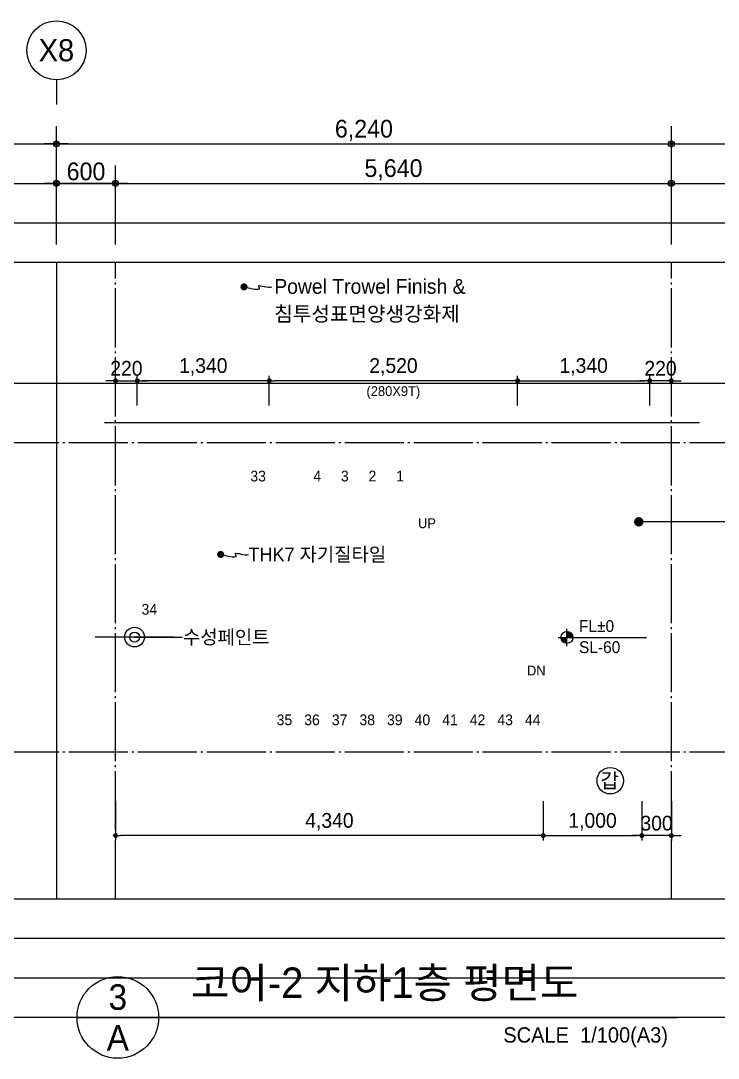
# Model space of a CAD drawing. Header units: millimetres. Extents: x 252711992 to 505989238, y 504776675 to 1009617600.
# Drawn here: x 252927867 to 252934945, y 504805853 to 504816382 of the extents above; entities that cross this region are included whole.
import ezdxf
from ezdxf.enums import TextEntityAlignment as Align
from ezdxf.xclip import XClip

# ---------------------------------------------------------------- set-up
doc = ezdxf.new("R2010")
doc.units = ezdxf.units.MM
doc.header["$XCLIPFRAME"] = 0
doc.linetypes.add('CEN', pattern=[35, 30, -2, 1, -2])
for name, color, linetype in [('$ZCDB_AUDIT_GENERATED_600D18', 7, 'Continuous'), ('0KD DIM', 7, 'Continuous'), ('4A.TEC CEN', 1, 'CEN'), ('4A.TEC TEXT', 7, 'Continuous'), ('4A.TEC TEXT 1', 3, 'Continuous'), ('4A.TEC TEXT 2', 3, 'Continuous'), ('4A.TEC 벽체 1', 2, 'Continuous'), ('4A.TEC 심볼', 7, 'Continuous'), ('CEN', 1, 'CEN'), ('LEV', 7, 'Continuous'), ('TEXT', 7, 'Continuous'), ('㈜SE&C TEXT', 7, 'Continuous')]:
    doc.layers.add(name, color=color, linetype=linetype)
doc.layers.add('DEFPOINT', color=135, linetype='Continuous', plot=False)
doc.styles.add('GHS', font='malgun.ttf')
doc.styles.add('나눔고딕', font='')
doc.styles.add('돋움', font='')
doc.styles.add('돋음체', font='')
doc.styles.add('울릉도L', font='')
doc.styles.get('나눔고딕').set_extended_font_data('Dotum')
doc.styles.get('돋움').set_extended_font_data('Dotum')
doc.styles.get('돋음체').set_extended_font_data('Dotum')
doc.styles.get('울릉도L').set_extended_font_data('Dotum')
doc.dimstyles.new('DIM_600(외부치수)', dxfattribs={"dimscale": 400, "dimtxt": 3.3, "dimasz": 1, "dimexe": 2, "dimexo": 2, "dimgap": 1, "dimtad": 1, "dimdec": 0, "dimdsep": 46, "dimlunit": 6, "dimtxsty": '나눔고딕', "dimblk1": 'DIMDOT', "dimblk2": 'DIMDOT', "dimsah": 1, "dimcen": 2.5, "dimdle": 1.5, "dimclrd": 8, "dimclre": 8, "dimclrt": 3, "dimadec": 0, "dimazin": 0, "dimtfac": 1, "dimtdec": 0, "dimtix": 1, "dimtmove": 2, "dimatfit": 3, "dimldrblk": 'DIMDOT', "dimfxl": 1, "dimtvp": 1, "dimtolj": 1, "dimtzin": 0, "dimarcsym": 0})
doc.dimstyles.new('DIM_80(외부치수)', dxfattribs={"dimscale": 40, "dimtxt": 3.3, "dimasz": 1, "dimexe": 2, "dimexo": 2, "dimgap": 1, "dimtad": 1, "dimdec": 0, "dimdsep": 46, "dimlunit": 6, "dimtxsty": '돋움', "dimblk1": 'DIMDOT', "dimblk2": 'DIMDOT', "dimsah": 1, "dimcen": 2.5, "dimdle": 1.5, "dimclrd": 1, "dimclre": 7, "dimclrt": 2, "dimadec": 0, "dimazin": 0, "dimtfac": 1, "dimtdec": 0, "dimtix": 1, "dimtmove": 2, "dimatfit": 3, "dimldrblk": 'DIMDOT', "dimfxl": 1, "dimtvp": 1, "dimtolj": 1, "dimtzin": 0, "dimarcsym": 0})
doc.dimstyles.new('KD DIM 1', dxfattribs={"dimscale": 50, "dimtxt": 3, "dimasz": 1, "dimexe": 1, "dimexo": 1, "dimgap": 1, "dimtad": 1, "dimdec": 0, "dimzin": 0, "dimdsep": 46, "dimlunit": 6, "dimtxsty": '돋음체', "dimblk": 'DOT', "dimcen": 3, "dimdle": 1, "dimclrd": 256, "dimclre": 256, "dimclrt": 3, "dimazin": 0, "dimtfac": 1, "dimtdec": 0, "dimtix": 1, "dimtmove": 2, "dimatfit": 3, "dimldrblk": 'OBLIQUE', "dimfxl": 1, "dimtvp": 0.8333, "dimtolj": 1, "dimtzin": 0, "dimarcsym": 0})

# ---------------------------------------------------------------- blocks, each defined once
blk = doc.blocks.new('DIMDOT')
at = {"color": 0}
blk.add_line((-2, 0), (2, 0), dxfattribs=at)
for radius in [0.5, 0.25]:
    blk.add_circle((0, 0), radius, dxfattribs=at)
blk = doc.blocks.new('*D201')
at = {"layer": '$ZCDB_AUDIT_GENERATED_600D18', "color": 8, "lineweight": -2, "transparency": 16777216}
for p, q in [((252928229, 504814112), (252928229, 504815312)), ((252934469, 504814112), (252934469, 504815312)), ((252928289, 504815132), (252934409, 504815132))]:
    blk.add_line(p, q, dxfattribs=at)
at = {"layer": 'Defpoints', "color": 0, "transparency": 16777216}
for p in [(252934469, 504815132), (252928229, 504813932), (252934469, 504813932, 0)]:
    blk.add_point(p, dxfattribs=at)
at = {"layer": '$ZCDB_AUDIT_GENERATED_600D18', "color": 8, "lineweight": -2, "transparency": 16777216, "xscale": 60, "yscale": 60, "zscale": 60, "rotation": 180}
blk.add_blockref('DIMDOT', (252928229, 504815132), dxfattribs=at)
at = {"layer": '$ZCDB_AUDIT_GENERATED_600D18', "color": 8, "lineweight": -2, "transparency": 16777216, "xscale": 60, "yscale": 60, "zscale": 60}
blk.add_blockref('DIMDOT', (252934469, 504815132), dxfattribs=at)
at = {"layer": '$ZCDB_AUDIT_GENERATED_600D18', "color": 3, "transparency": 16777216, "insert": (252931349, 504815270), "char_height": 180, "attachment_point": 5, "style": '나눔고딕'}
blk.add_mtext('\\A1;6,240', dxfattribs=at)
blk = doc.blocks.new('ccs122')
at = {"layer": '4A.TEC 심볼'}
blk.add_line((0, 8), (0, 3), dxfattribs=at)
blk.add_circle((0, 14), 6, dxfattribs=at)
at = {"layer": '4A.TEC TEXT 2', "color": 3, "style": 'GHS'}
blk.add_attdef('NO', text='', height=4.5, dxfattribs=at).set_placement((-0.01, 14.02), align=Align.MIDDLE_CENTER)
blk = doc.blocks.new('*D202')
at = {"layer": '$ZCDB_AUDIT_GENERATED_600D18', "color": 8, "lineweight": -2, "transparency": 16777216}
for p, q in [((252928229, 504814112, 0), (252928229, 504814912, 0)), ((252928829, 504814112, 0), (252928829, 504814912, 0)), ((252928769, 504814732, 0), (252928289, 504814732, 0))]:
    blk.add_line(p, q, dxfattribs=at)
at = {"layer": 'Defpoints', "color": 0, "transparency": 16777216}
for p in [(252928229, 504814732, 0), (252928229, 504813932, 5000), (252928829, 504813932, 0)]:
    blk.add_point(p, dxfattribs=at)
at = {"layer": '$ZCDB_AUDIT_GENERATED_600D18', "color": 8, "lineweight": -2, "transparency": 16777216, "xscale": 60, "yscale": 60, "zscale": 60, "rotation": 180}
blk.add_blockref('DIMDOT', (252928229, 504814732, 0), dxfattribs=at)
at = {"layer": '$ZCDB_AUDIT_GENERATED_600D18', "color": 8, "lineweight": -2, "transparency": 16777216, "xscale": 60, "yscale": 60, "zscale": 60}
blk.add_blockref('DIMDOT', (252928829, 504814732, 0), dxfattribs=at)
at = {"layer": '$ZCDB_AUDIT_GENERATED_600D18', "color": 3, "transparency": 16777216, "insert": (252928529, 504814852, 0), "char_height": 180, "attachment_point": 5, "style": '나눔고딕'}
blk.add_mtext('\\A1;600', dxfattribs=at)
blk = doc.blocks.new('dwgFD3B')
at = {"layer": '4A.TEC CEN', "color": 250, "ltscale": 500}
blk.add_line((49194.51, -103936.83, -3333.33), (358000, -103936.83, -3333.33), dxfattribs=at)
at = {"layer": '4A.TEC CEN', "color": 250, "ltscale": 500, "elevation": -3333.33}
blk.add_lwpolyline([(241807.63, -39163.16), (241807.63, -267000)], dxfattribs=at)
blk = doc.blocks.new('*D200')
at = {"layer": '$ZCDB_AUDIT_GENERATED_600D18', "color": 8, "lineweight": -2, "transparency": 16777216}
for p, q in [((252928829, 504814112, 0), (252928829, 504814912, 0)), ((252934469, 504814112, 0), (252934469, 504814912, 0)), ((252928889, 504814732, 0), (252934409, 504814732, 0))]:
    blk.add_line(p, q, dxfattribs=at)
at = {"layer": 'Defpoints', "color": 0, "transparency": 16777216}
for p in [(252934469, 504814732, 0), (252928829, 504813932, 0), (252934469, 504813932, 47000)]:
    blk.add_point(p, dxfattribs=at)
at = {"layer": '$ZCDB_AUDIT_GENERATED_600D18', "color": 8, "lineweight": -2, "transparency": 16777216, "xscale": 60, "yscale": 60, "zscale": 60, "rotation": 180}
blk.add_blockref('DIMDOT', (252928829, 504814732, 0), dxfattribs=at)
at = {"layer": '$ZCDB_AUDIT_GENERATED_600D18', "color": 8, "lineweight": -2, "transparency": 16777216, "xscale": 60, "yscale": 60, "zscale": 60}
blk.add_blockref('DIMDOT', (252934469, 504814732, 0), dxfattribs=at)
at = {"layer": '$ZCDB_AUDIT_GENERATED_600D18', "color": 3, "transparency": 16777216, "insert": (252931649, 504814870, 0), "char_height": 180, "attachment_point": 5, "style": '나눔고딕'}
blk.add_mtext('\\A1;5,640', dxfattribs=at)
blk = doc.blocks.new('_Dot')
at = {"color": 0, "linetype": 'ByBlock', "lineweight": -2}
blk.add_line((-0.5, 0), (-1, 0), dxfattribs=at)
at = {"color": 0, "linetype": 'ByBlock', "const_width": 0.5}
blk.add_lwpolyline([(-0.25, 0, 1), (0.25, 0, 1)], format="xyb", close=True, dxfattribs=at)
blk = doc.blocks.new('*D692')
at = {"layer": '0KD DIM', "lineweight": -2, "transparency": 16777216}
for p, q in [((252930389, 504812479), (252930389, 504812779)), ((252932859, 504812729), (252930439, 504812729)), ((252932909, 504812479), (252932909, 504812779))]:
    blk.add_line(p, q, dxfattribs=at)
at = {"layer": 'Defpoints', "color": 0, "transparency": 16777216}
for p in [(252930389, 504812729), (252930389, 504812429, 0), (252932909, 504812429)]:
    blk.add_point(p, dxfattribs=at)
at = {"layer": '0KD DIM', "lineweight": -2, "transparency": 16777216, "xscale": 50, "yscale": 50, "zscale": 50, "rotation": 180}
blk.add_blockref('_Dot', (252930389, 504812729), dxfattribs=at)
at = {"layer": '0KD DIM', "lineweight": -2, "transparency": 16777216, "xscale": 50, "yscale": 50, "zscale": 50}
blk.add_blockref('_Dot', (252932909, 504812729), dxfattribs=at)
at = {"layer": '0KD DIM', "color": 3, "transparency": 16777216, "insert": (252931649, 504812869), "char_height": 150, "attachment_point": 5, "style": '돋음체'}
blk.add_mtext('\\A1;2,520', dxfattribs=at)
blk = doc.blocks.new('_OBLIQUE')
at = {"color": 0, "linetype": 'ByBlock'}
blk.add_line((-0.5, -0.5), (0.5, 0.5), dxfattribs=at)
blk = doc.blocks.new('*D693')
at = {"layer": '0KD DIM', "lineweight": -2, "transparency": 16777216}
for p, q in [((252932909, 504812479), (252932909, 504812779)), ((252932959, 504812729), (252934199, 504812729)), ((252934249, 504812479), (252934249, 504812779))]:
    blk.add_line(p, q, dxfattribs=at)
at = {"layer": 'Defpoints', "color": 0, "transparency": 16777216}
for p in [(252934249, 504812729), (252932909, 504812429), (252934249, 504812429)]:
    blk.add_point(p, dxfattribs=at)
at = {"layer": '0KD DIM', "lineweight": -2, "transparency": 16777216, "xscale": 50, "yscale": 50, "zscale": 50, "rotation": 180}
blk.add_blockref('_Dot', (252932909, 504812729), dxfattribs=at)
at = {"layer": '0KD DIM', "lineweight": -2, "transparency": 16777216, "xscale": 50, "yscale": 50, "zscale": 50}
blk.add_blockref('_Dot', (252934249, 504812729), dxfattribs=at)
at = {"layer": '0KD DIM', "color": 3, "transparency": 16777216, "insert": (252933579, 504812869), "char_height": 150, "attachment_point": 5, "style": '돋음체'}
blk.add_mtext('\\A1;1,340', dxfattribs=at)
blk = doc.blocks.new('*D694')
at = {"layer": '0KD DIM', "lineweight": -2, "transparency": 16777216}
for p, q in [((252929049, 504812479), (252929049, 504812779)), ((252930339, 504812729), (252929099, 504812729)), ((252930389, 504812479), (252930389, 504812779))]:
    blk.add_line(p, q, dxfattribs=at)
at = {"layer": 'Defpoints', "color": 0, "transparency": 16777216}
for p in [(252929049, 504812729), (252929049, 504812429), (252930389, 504812429)]:
    blk.add_point(p, dxfattribs=at)
at = {"layer": '0KD DIM', "lineweight": -2, "transparency": 16777216, "xscale": 50, "yscale": 50, "zscale": 50, "rotation": 180}
blk.add_blockref('_Dot', (252929049, 504812729), dxfattribs=at)
at = {"layer": '0KD DIM', "lineweight": -2, "transparency": 16777216, "xscale": 50, "yscale": 50, "zscale": 50}
blk.add_blockref('_Dot', (252930389, 504812729), dxfattribs=at)
at = {"layer": '0KD DIM', "color": 3, "transparency": 16777216, "insert": (252929719, 504812869), "char_height": 150, "attachment_point": 5, "style": '돋음체'}
blk.add_mtext('\\A1;1,340', dxfattribs=at)
blk = doc.blocks.new('*D695')
at = {"layer": '0KD DIM', "lineweight": -2, "transparency": 16777216}
for p, q in [((252934199, 504812729), (252934149, 504812729)), ((252934249, 504812479), (252934249, 504812779)), ((252934469, 504812729), (252934249, 504812729)), ((252934469, 504812479), (252934469, 504812779)), ((252934519, 504812729), (252934569, 504812729))]:
    blk.add_line(p, q, dxfattribs=at)
at = {"layer": 'Defpoints', "color": 0, "transparency": 16777216}
for p in [(252934249, 504812729), (252934249, 504812429), (252934469, 504812429)]:
    blk.add_point(p, dxfattribs=at)
at = {"layer": '0KD DIM', "lineweight": -2, "transparency": 16777216, "xscale": 50, "yscale": 50, "zscale": 50}
blk.add_blockref('_Dot', (252934249, 504812729), dxfattribs=at)
at = {"layer": '0KD DIM', "lineweight": -2, "transparency": 16777216, "xscale": 50, "yscale": 50, "zscale": 50, "rotation": 180}
blk.add_blockref('_Dot', (252934469, 504812729), dxfattribs=at)
at = {"layer": '0KD DIM', "color": 3, "transparency": 16777216, "insert": (252934359, 504812854), "char_height": 150, "attachment_point": 5, "style": '돋음체'}
blk.add_mtext('\\A1;220', dxfattribs=at)
blk = doc.blocks.new('A$C3A5201BD')
at = {"layer": 'LEV'}
h = blk.add_hatch(color=256, dxfattribs=at)
h.paths.add_polyline_path([(200, 200), (335, 200, 0.414214), (200, 335)])
h.paths.add_polyline_path([(200, 65), (200, 200), (65, 200, 0.414214)])
at = {"layer": 'LEV', "color": 7}
for p, q in [((200, 0), (200, 400)), ((0, 200), (2007, 200)), ((0, 200), (400, 200))]:
    blk.add_line(p, q, dxfattribs=at)
blk.add_circle((200, 200), 135, dxfattribs=at)
blk = doc.blocks.new('sa987w')
at = {"layer": 'CEN'}
blk.add_lwpolyline([(-193684, 4338697), (-193578, 4338673), (-193508, 4338662), (-193468, 4338661), (-193450, 4338667), (-193447, 4338679), (-193453, 4338692), (-193460, 4338704), (-193462, 4338713), (-193452, 4338716), (-193432, 4338714), (-193405, 4338709), (-193373, 4338703), (-193340, 4338697), (-193309, 4338693), (-193281, 4338692), (-193261, 4338697)], dxfattribs=at)
at = {"layer": '㈜SE&C TEXT', "color": 1, "const_width": 53.8}
blk.add_lwpolyline([(-193711, 4338697, -1), (-193657, 4338697, -1)], format="xyb", close=True, dxfattribs=at)
at = {"layer": '4A.TEC TEXT', "style": '돋움'}
for s, p in [('Powel Trowel Finish &', (-193223, 4338704)), ('침투성표면양생강화제', (-193223, 4338287))]:
    blk.add_text(s, height=225, dxfattribs=at).set_placement(p, align=Align.MIDDLE_LEFT)
blk = doc.blocks.new('A$C12ed4f0f')
at = {"layer": 'CEN'}
blk.add_lwpolyline([(36, 118), (107, 101), (153, 94), (180, 93), (192, 98), (193, 105), (189, 114), (185, 122), (184, 128), (191, 130), (204, 129), (222, 126), (243, 122), (265, 118), (286, 115), (304, 114), (318, 118)], dxfattribs=at)
at = {"layer": '㈜SE&C TEXT', "color": 1, "const_width": 35.9}
blk.add_lwpolyline([(18, 118, -1), (54, 118, -1)], format="xyb", close=True, dxfattribs=at)
at = {"layer": '4A.TEC TEXT', "style": '돋움'}
blk.add_text('THK7 자기질타일', height=140, dxfattribs=at).set_placement((318, 118), align=Align.MIDDLE_LEFT)
blk = doc.blocks.new('*D696')
at = {"layer": '0KD DIM', "lineweight": -2, "transparency": 16777216}
for p, q in [((252928829, 504808463, 0), (252928829, 504808063, 0)), ((252933169, 504808463, 0), (252933169, 504808063, 0)), ((252933119, 504808113, 0), (252928879, 504808113, 0))]:
    blk.add_line(p, q, dxfattribs=at)
at = {"layer": 'Defpoints', "color": 0, "transparency": 16777216}
for p in [(252928829, 504808513), (252933169, 504808513, 0), (252928829, 504808113, 0)]:
    blk.add_point(p, dxfattribs=at)
at = {"layer": '0KD DIM', "lineweight": -2, "transparency": 16777216, "xscale": 50, "yscale": 50, "zscale": 50, "rotation": 180}
blk.add_blockref('_Dot', (252928829, 504808113, 0), dxfattribs=at)
at = {"layer": '0KD DIM', "lineweight": -2, "transparency": 16777216, "xscale": 50, "yscale": 50, "zscale": 50}
blk.add_blockref('_Dot', (252933169, 504808113, 0), dxfattribs=at)
at = {"layer": '0KD DIM', "color": 3, "transparency": 16777216, "insert": (252930999, 504808253, 0), "char_height": 150, "attachment_point": 5, "style": '돋음체'}
blk.add_mtext('\\A1;4,340', dxfattribs=at)
blk = doc.blocks.new('*D697')
at = {"layer": '0KD DIM', "lineweight": -2, "transparency": 16777216}
for p, q in [((252933169, 504808463, 0), (252933169, 504808063, 0)), ((252934169, 504808463, 0), (252934169, 504808063, 0)), ((252933219, 504808113, 0), (252934119, 504808113, 0))]:
    blk.add_line(p, q, dxfattribs=at)
at = {"layer": 'Defpoints', "color": 0, "transparency": 16777216}
for p in [(252933169, 504808513, 0), (252934169, 504808513, 0), (252934169, 504808113, 0)]:
    blk.add_point(p, dxfattribs=at)
at = {"layer": '0KD DIM', "lineweight": -2, "transparency": 16777216, "xscale": 50, "yscale": 50, "zscale": 50, "rotation": 180}
blk.add_blockref('_Dot', (252933169, 504808113, 0), dxfattribs=at)
at = {"layer": '0KD DIM', "lineweight": -2, "transparency": 16777216, "xscale": 50, "yscale": 50, "zscale": 50}
blk.add_blockref('_Dot', (252934169, 504808113, 0), dxfattribs=at)
at = {"layer": '0KD DIM', "color": 3, "transparency": 16777216, "insert": (252933669, 504808253, 0), "char_height": 150, "attachment_point": 5, "style": '돋음체'}
blk.add_mtext('\\A1;1,000', dxfattribs=at)
blk = doc.blocks.new('*D698')
at = {"layer": '0KD DIM', "lineweight": -2, "transparency": 16777216}
for p, q in [((252934169, 504808463, 0), (252934169, 504808063, 0)), ((252934469, 504808463, 0), (252934469, 504808063, 0)), ((252934119, 504808113, 0), (252934069, 504808113, 0)), ((252934469, 504808113, 0), (252934169, 504808113, 0)), ((252934519, 504808113, 0), (252934569, 504808113, 0))]:
    blk.add_line(p, q, dxfattribs=at)
at = {"layer": 'Defpoints', "color": 0, "transparency": 16777216}
for p in [(252934169, 504808513, 0), (252934469, 504808513, 0), (252934169, 504808113, 0)]:
    blk.add_point(p, dxfattribs=at)
at = {"layer": '0KD DIM', "lineweight": -2, "transparency": 16777216, "xscale": 50, "yscale": 50, "zscale": 50}
blk.add_blockref('_Dot', (252934169, 504808113, 0), dxfattribs=at)
at = {"layer": '0KD DIM', "lineweight": -2, "transparency": 16777216, "xscale": 50, "yscale": 50, "zscale": 50, "rotation": 180}
blk.add_blockref('_Dot', (252934469, 504808113, 0), dxfattribs=at)
at = {"layer": '0KD DIM', "color": 3, "transparency": 16777216, "insert": (252934319, 504808238, 0), "char_height": 150, "attachment_point": 5, "style": '돋음체'}
blk.add_mtext('\\A1;300', dxfattribs=at)
blk = doc.blocks.new('*D699')
at = {"layer": '0KD DIM', "lineweight": -2, "transparency": 16777216}
for p, q in [((252928779, 504812729), (252928729, 504812729)), ((252928829, 504812479), (252928829, 504812779)), ((252928829, 504812729), (252929049, 504812729)), ((252929049, 504812479), (252929049, 504812779)), ((252929099, 504812729), (252929149, 504812729))]:
    blk.add_line(p, q, dxfattribs=at)
at = {"layer": 'Defpoints', "color": 0, "transparency": 16777216}
for p in [(252929049, 504812729), (252928829, 504812429), (252929049, 504812429)]:
    blk.add_point(p, dxfattribs=at)
at = {"layer": '0KD DIM', "lineweight": -2, "transparency": 16777216, "xscale": 50, "yscale": 50, "zscale": 50}
blk.add_blockref('_Dot', (252928829, 504812729), dxfattribs=at)
at = {"layer": '0KD DIM', "lineweight": -2, "transparency": 16777216, "xscale": 50, "yscale": 50, "zscale": 50, "rotation": 180}
blk.add_blockref('_Dot', (252929049, 504812729), dxfattribs=at)
at = {"layer": '0KD DIM', "color": 3, "transparency": 16777216, "insert": (252928939, 504812854), "char_height": 150, "attachment_point": 5, "style": '돋음체'}
blk.add_mtext('\\A1;220', dxfattribs=at)
blk = doc.blocks.new('A$C3bbbb777')
at = {"layer": '4A.TEC TEXT', "style": '돋움'}
blk.add_text('수성페인트', height=140, dxfattribs=at).set_placement((491, 110), align=Align.MIDDLE_LEFT)
at = {"layer": '㈜SE&C TEXT', "color": 1}
blk.add_leader([(0, 110, 0), (488, 110)], dimstyle='DIM_80(외부치수)', override={"dimasz": 5, "dimtad": 0}, dxfattribs=at)

msp = doc.modelspace()

# ---------------------------------------------------------------- linework, layer by layer
at = {"layer": '4A.TEC CEN', "ltscale": 20}
for p, q in [((252928829.24, 504807467.16), (252928829.24, 504813932.16)), ((252934469.24, 504807467.16), (252934469.24, 504813932.16)), ((252925554.04, 504812103.18), (252937329.04, 504812103.18)), ((252925554.04, 504808963.18), (252937329.04, 504808963.18))]:
    msp.add_line(p, q, dxfattribs=at)
at = {"layer": '4A.TEC 벽체 1'}
msp.add_line((252934755.3, 504812303.18, -4999.55), (252928715.3, 504812303.18, -4999.55), dxfattribs=at)
at = {"layer": '4A.TEC 심볼'}
msp.add_line((252928437.72, 504806267.16, 3333.33), (252934531.71, 504806267.16, 3333.33), dxfattribs=at)
for centre, radius in [((252933849.31, 504808670.13), 134.66), ((252928851.72, 504806267.16, 3333.33), 414)]:
    msp.add_circle(centre, radius, dxfattribs=at)
at = {"layer": 'DEFPOINT', "elevation": 3333.33}
for points in [[(252924354.04, 504815132.16), (252938529.04, 504815132.16), (252938529.04, 504806267.16), (252924354.04, 504806267.16)], [(252924754.04, 504814732.16), (252938129.04, 504814732.16), (252938129.04, 504806667.16), (252924754.04, 504806667.16)], [(252925154.04, 504814332.16), (252937729.04, 504814332.16), (252937729.04, 504807067.16), (252925154.04, 504807067.16)], [(252925554.04, 504813932.16), (252937329.04, 504813932.16), (252937329.04, 504807467.16), (252925554.04, 504807467.16)]]:
    msp.add_lwpolyline(points, close=True, dxfattribs=at)
at = {"layer": 'TEXT'}
msp.add_line((252935559.09, 504811297.01), (252934138.6, 504811297.01), dxfattribs=at)
at = {"layer": 'TEXT', "const_width": 47.82}
msp.add_lwpolyline([(252934138.6, 504811320.92, -1), (252934138.6, 504811273.1, -1)], format="xyb", close=True, dxfattribs=at)

# ---------------------------------------------------------------- block references
ref = msp.add_blockref('dwgFD3B', (252686421.61, 504916640.01, -1666.22))
XClip(ref).set_block_clipping_path([(239132.4286797941, -109172.850899756), (250907.4286811948, -102707.850900948)])
for name, p in [('A$C12ed4f0f', (252929859.52, 504810847.9)), ('A$C3bbbb777', (252929021.63, 504810016.81))]:
    msp.add_blockref(name, p)
at = {"layer": '4A.TEC TEXT', "xscale": 0.6666666666666666, "yscale": 0.6666666666666666, "zscale": 0.6666666666666666}
msp.add_blockref('sa987w', (253059254.71, 501921216.92, 4999.55), dxfattribs=at)
at = {"layer": '4A.TEC 심볼'}
ref = msp.add_blockref('ccs122', (252928229.24, 504815382.16, -4999.55), dxfattribs=dict(at, xscale=49.99999977496833, yscale=49.99999977496833, zscale=49.99999977496833))
ref.add_attrib('NO', 'X8', dxfattribs={"layer": '0', "color": 3, "height": 225, "style": '울릉도L'}).set_placement((252928228.93, 504816083.06, -4999.55), align=Align.MIDDLE_CENTER)
at = {"layer": 'LEV', "xscale": 0.4469841265468151, "yscale": 0.4469841265468151, "zscale": 0.4469841265468151}
msp.add_blockref('A$C3A5201BD', (252933319.54, 504810033.96), dxfattribs=at)

# ---------------------------------------------------------------- texts
at = {"layer": '0KD DIM', "color": 3, "style": '돋음체'}
msp.add_text('(280X9T)', height=100, dxfattribs=at).set_placement((252931647.83, 504812623.27), align=Align.MIDDLE_CENTER)
at = {"layer": '4A.TEC TEXT', "style": '돋움'}
msp.add_text('갑', height=150, dxfattribs=at).set_placement((252933843.07, 504808672.08), align=Align.MIDDLE_CENTER)
at = {"layer": '4A.TEC TEXT 1', "style": '돋음체'}
for s, p in [('UP', (252931898.16, 504811282.67)), ('DN', (252933003.79, 504809787.67))]:
    msp.add_text(s, height=100, dxfattribs=at).set_placement(p, align=Align.MIDDLE_LEFT)
at = {"layer": '4A.TEC TEXT 2', "color": 3, "style": '나눔고딕'}
msp.add_text('코어-2 지하1층 평면도', height=310.5, dxfattribs=at).set_placement((252929594.61, 504806370.66, 3333.33), align=Align.BOTTOM_LEFT)
for s, p in [('3', (252928851.72, 504806474.16, 3333.33)), ('A', (252928851.72, 504806060.16, 3333.33))]:
    msp.add_text(s, height=258.75, dxfattribs=at).set_placement(p, align=Align.MIDDLE)
msp.add_text('SCALE  1/100(A3)', height=155.25, dxfattribs=at).set_placement((252934434.51, 504805965.52, 3333.33), align=Align.BOTTOM_RIGHT)
at = {"layer": 'LEV', "style": '돋움'}
for s, p in [('FL%%P0', (252933531.67, 504810179.27)), ('SL-60', (252933531.67, 504809965.06))]:
    msp.add_text(s, height=120, dxfattribs=at).set_placement(p)
at = {"layer": 'TEXT', "style": '나눔고딕'}
for s, height, p in [('33', 108.675, (252930354.82, 504811674.24)), ('4', 108.68, (252930914.82, 504811674.24)), ('3', 108.68, (252931194.82, 504811674.24)), ('2', 108.68, (252931474.82, 504811674.24)), ('1', 108.68, (252931754.82, 504811674.24)), ('34', 108.675, (252929250.39, 504810322.37, -4999.55)), ('35', 108.675, (252930621.55, 504809200.61, -4999.55)), ('36', 108.675, (252930901.55, 504809200.61, -4999.55)), ('37', 108.675, (252931181.55, 504809200.61, -4999.55)), ('38', 108.675, (252931461.55, 504809200.61, -4999.55)), ('39', 108.675, (252931741.55, 504809200.61, -4999.55)), ('40', 108.675, (252932021.55, 504809200.61, -4999.55)), ('41', 108.675, (252932301.55, 504809200.61, -4999.55)), ('42', 108.675, (252932581.55, 504809200.61, -4999.55)), ('43', 108.675, (252932861.55, 504809200.61, -4999.55)), ('44', 108.675, (252933141.55, 504809200.61, -4999.55))]:
    msp.add_text(s, height=height, dxfattribs=at).set_placement(p, align=Align.BOTTOM_RIGHT)

# ---------------------------------------------------------------- dimensions: what is measured, and where the dimension line sits
at = {"layer": '$ZCDB_AUDIT_GENERATED_600D18'}
for base, p1, p2, picture, middle in [((252934469.24, 504815132.16), (252928229.24, 504813932.16), (252934469.24, 504813932.16, 0), '*D201', (252931349.24, 504815269.62)), ((252934469.24, 504814732.16, 0), (252928829.24, 504813932.16, 0), (252934469.24, 504813932.16, 47000), '*D200', (252931649.24, 504814869.62, 0))]:
    dim = msp.add_linear_dim(base=base, p1=p1, p2=p2, dimstyle='DIM_600(외부치수)', override={"dimscale": 300, "dimtxt": 0.6, "dimasz": 0.2, "dimexe": 0.6, "dimexo": 0.6, "dimgap": 0.1, "dimdec": 1, "dimblk1": 'DIMDOT', "dimblk2": 'DIMDOT', "dimdle": 0.5}, dxfattribs=at)
    dim.commit()
    dim.dimension.update_dxf_attribs({"geometry": picture, "text_midpoint": middle})
dim = msp.add_linear_dim(base=(252928229.24, 504814732.16, 0), p1=(252928829.24, 504813932.16, 0), p2=(252928229.24, 504813932.16, 4999.99), angle=180, dimstyle='DIM_600(외부치수)', override={"dimscale": 300, "dimtxt": 0.6, "dimasz": 0.2, "dimexe": 0.6, "dimexo": 0.6, "dimgap": 0.1, "dimdec": 1, "dimblk1": 'DIMDOT', "dimblk2": 'DIMDOT', "dimdle": 0.5}, dxfattribs=at)
dim.commit()
dim.dimension.update_dxf_attribs({"geometry": '*D202', "text_midpoint": (252928529.24, 504814852.28, 0)})
at = {"layer": '0KD DIM'}
for base, p1, p2, angle, picture, middle in [((252929049.24, 504812729.18), (252928829.24, 504812429.18), (252929049.24, 504812429.18), 0, '*D699', (252928939.24, 504812854.28)), ((252929049.24, 504812729.18), (252930389.24, 504812429.18), (252929049.24, 504812429.18), 180, '*D694', (252929719.24, 504812868.73)), ((252930389.24, 504812729.18), (252932909.24, 504812429.18), (252930389.24, 504812429.18, 0), 180, '*D692', (252931649.24, 504812868.73)), ((252934249.24, 504812729.18), (252934469.24, 504812429.18), (252934249.24, 504812429.18), 180, '*D695', (252934359.24, 504812854.28)), ((252928829.24, 504808113.18, 0), (252933169.24, 504808513.18, 0), (252928829.24, 504808513.18), 180, '*D696', (252930999.24, 504808252.73, 0)), ((252934169.24, 504808113.18, 0), (252934469.24, 504808513.18, 0), (252934169.24, 504808513.18, 0), 180, '*D698', (252934319.24, 504808238.28, 0))]:
    dim = msp.add_linear_dim(base=base, p1=p1, p2=p2, angle=angle, dimstyle='KD DIM 1', dxfattribs=at)
    dim.commit()
    dim.dimension.update_dxf_attribs({"geometry": picture, "text_midpoint": middle})
for base, p1, p2, picture, middle in [((252934249.24, 504812729.18), (252932909.24, 504812429.18), (252934249.24, 504812429.18), '*D693', (252933579.24, 504812868.73)), ((252934169.24, 504808113.18, 0), (252933169.24, 504808513.18, 0), (252934169.24, 504808513.18, 0), '*D697', (252933669.24, 504808252.73, 0))]:
    dim = msp.add_linear_dim(base=base, p1=p1, p2=p2, dimstyle='KD DIM 1', dxfattribs=at)
    dim.commit()
    dim.dimension.update_dxf_attribs({"geometry": picture, "text_midpoint": middle})

doc.saveas('drawing.dxf')
